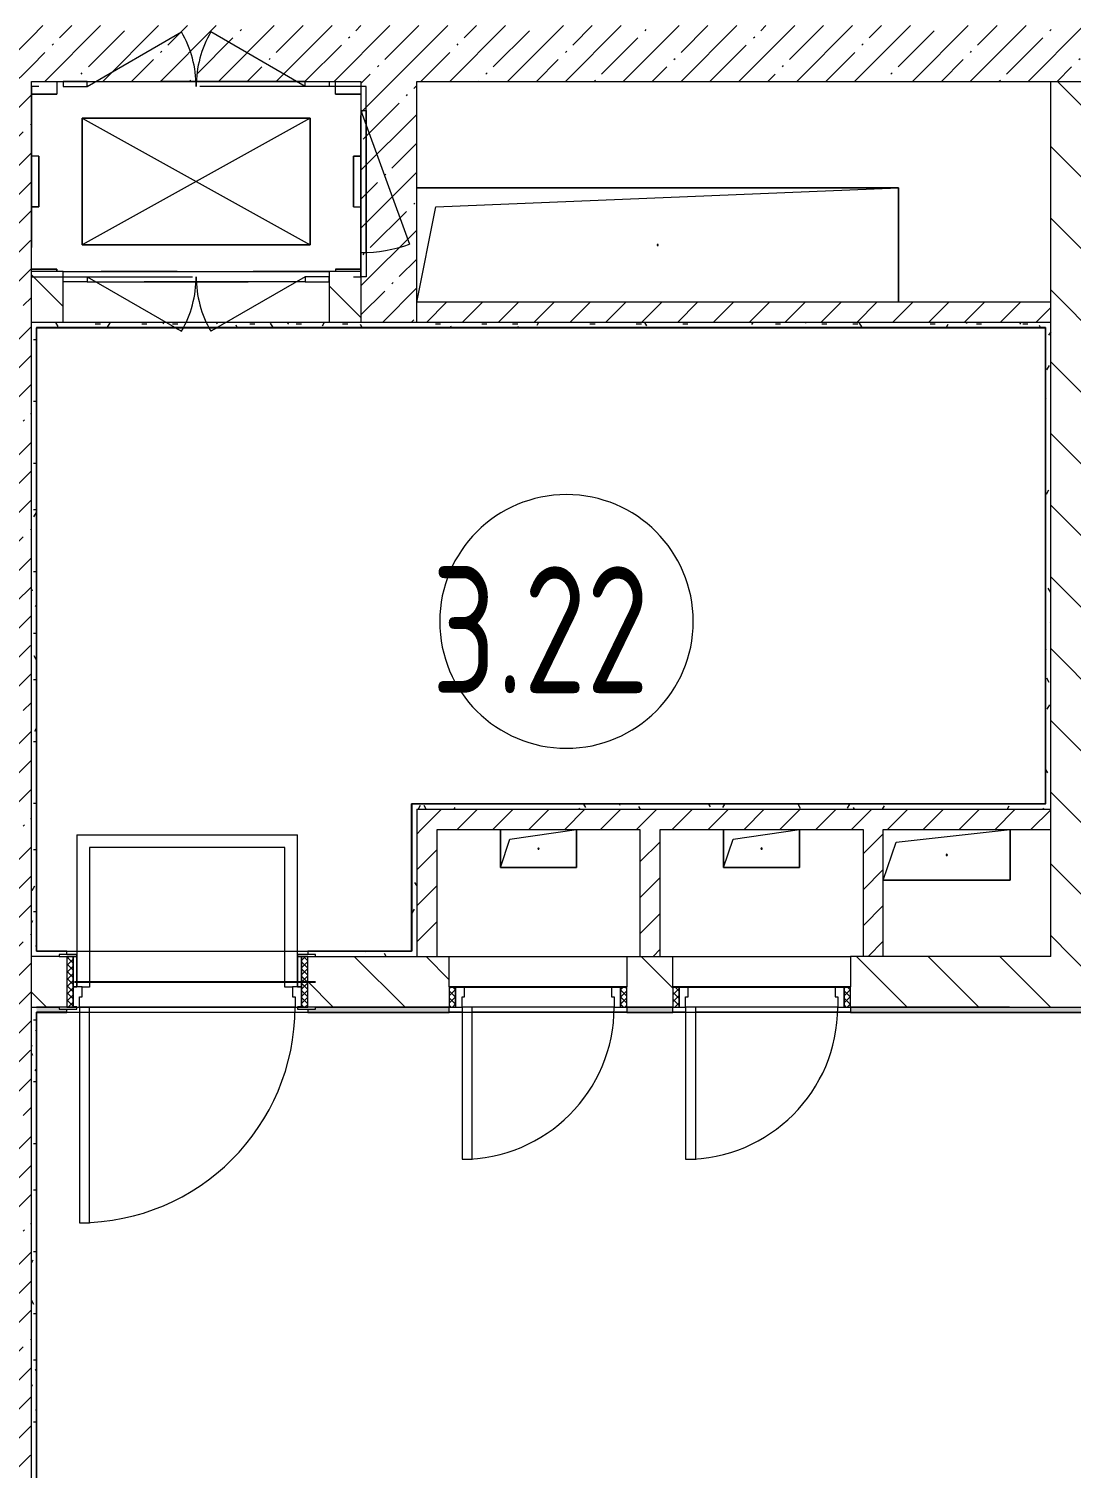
# Model space of a CAD drawing. Header units: millimetres. Extents: x -1113 to 415037, y -3642 to 354837.
# Drawn here: x 374187 to 378298, y 11582 to 17257 of the extents above; entities that cross this region are included whole.
import ezdxf

# ---------------------------------------------------------------- set-up
doc = ezdxf.new("R2010")
doc.units = ezdxf.units.MM
for name, pattern in [('Снесенные', [1428.75, 952.5, -476.25]), ('Штрих', [1270, 635, -635]), ('Штрих короткий', [600, 300, -300])]:
    doc.linetypes.add(name, pattern=pattern)
for name, color, linetype, lineweight in [('A-AREA-BNDY', 7, 'Continuous', 5), ('A-AREA-IDEN', 7, 'Continuous', 9), ('A-DOOR-2', 7, 'Continuous', 5), ('A-DOOR-FRAM-2', 7, 'Continuous', 5), ('A-FLOR', 7, 'Continuous', 9), ('A-GENM', 7, 'Continuous', 9), ('A-GENM-2', 7, 'Штрих', 5), ('A-WALL', 7, 'Continuous', 5), ('I-WALL', 7, 'Continuous', 5), ('M-EQPM-3', 7, 'Снесенные', 5)]:
    doc.layers.add(name, color=color, linetype=linetype, lineweight=lineweight)
for name, color, linetype, lineweight, true_color in [('A-DOOR-1', 7, 'Continuous', 5, 0xc0c0c0), ('A-DOOR-7', 7, 'Штрих короткий', 5, 0xc0c0c0), ('A-DOOR-FRAM-1', 7, 'Continuous', 5, 0xc0c0c0), ('A-WALL-1', 9, 'Continuous', 5, 0x808080), ('A-WALL-FNSH-1', 9, 'Continuous', 5, 0x808080), ('M-EQPM-1', 7, 'Continuous', 9, 0xb2b2b2), ('M-EQPM-2', 7, 'Штрих', 5, 0xb2b2b2), ('M-EQPM-4', 7, 'Continuous', 9, 0x52e2e2), ('M-EQPM-6', 7, 'Continuous', 9, 0xd0d4d8)]:
    doc.layers.add(name, color=color, linetype=linetype, lineweight=lineweight, true_color=true_color)
doc.styles.add('СПДС', font='ГОСТ тип А.ttf', dxfattribs={"width": 0.9})
pattern_1 = [(45, (289227.4, 1e-08), (-114.04925, 114.04925), []), (45, (289341.45, 1e-08), (-114.04925, 114.04925), [201.612, -40.322, 6.706, -33.617])]
pattern_2 = [(135, (289227.4, 1e-08), (-141.42136, -141.42136), [])]
pattern_3 = [(45, (289227.4, 1e-08), (-70.71068, 70.71068), [])]
pattern_4 = [(0, (289227.4, 1e-08), (243.84, 60.96), [20.117, -162.763, 20.117, -162.763, -975.36]), (0, (289227.4, 1e-08), (243.84, 60.96), [-365.76, 20.117, -345.643, 20.117, -162.763, -426.72]), (0, (289227.4, 1e-08), (243.84, 60.96), [-914.4, 20.117, -101.803, 20.117, -284.683]), (120, (289318.84, 30.48), (-174.71291, 180.691634), [20.117, -162.763, 20.117, -162.763, -975.36]), (120, (289318.84, 30.48), (-174.71291, 180.691634), [-365.76, 20.117, -345.643, 20.117, -162.763, -426.72]), (120, (289318.84, 30.48), (-174.71291, 180.691634), [-914.4, 20.117, -101.803, 20.117, -284.683]), (240, (289349.32, 152.4), (-69.12709, -241.651634), [20.117, -162.763, 20.117, -162.763, -975.36]), (240, (289349.32, 152.4), (-69.12709, -241.651634), [-365.76, 20.117, -345.643, 20.117, -162.763, -426.72]), (240, (289349.32, 152.4), (-69.12709, -241.651634), [-914.4, 20.117, -101.803, 20.117, -284.683])]

# ---------------------------------------------------------------- blocks, each defined once
blk = doc.blocks.new('110_Дверь_СКБ_1Ст_Внутренняя1 - Д-8 950x2100h_охрана-31784688-Объем проектирования 3 этажа')
at = {"layer": 'A-DOOR-2'}
h = blk.add_hatch(dxfattribs=at)
h.set_pattern_fill('FP_33', color=256, style=0, pattern_type=2)
h.set_pattern_definition([(135, (1826.41, 164.685), (-14.14214, -14.14214), []), (225, (1826.41, 164.685), (14.14214, -14.14214), [])])
h.paths.add_polyline_path([(462.5, 100), (462.5, -100), (487.5, -100), (487.5, 100)])
at = {"layer": 'A-DOOR-FRAM-2'}
h = blk.add_hatch(dxfattribs=at)
h.set_pattern_fill('FP_34', color=256, style=0, pattern_type=2)
h.set_pattern_definition([(45, (-296.384, 164.685), (-14.1421, 14.1421), []), (135, (-296.384, 164.685), (-14.1421, -14.1421), [])])
h.paths.add_polyline_path([(-437.5, 100), (-462.5, 100), (-462.5, -100), (-437.5, -98.8), (-437.5, 94.2)])
at = {"layer": 'A-DOOR-1'}
for p, q in [((437.5, 950), (397.5, 950)), ((397.5, 950), (397.5, 100)), ((437.5, 100), (437.5, 950)), ((397.5, 100), (437.5, 100))]:
    blk.add_line(p, q, dxfattribs=at)
blk.add_arc((437.5, 100), 850, 90, 180, dxfattribs=at)
at = {"layer": 'A-DOOR-FRAM-1'}
for p, q in [((-422.5, 108), (-492.5, 108)), ((-492.5, 108), (-492.5, 100)), ((-492.5, 100), (-422.5, 100)), ((-437.5, 100), (-462.5, 100)), ((-462.5, 100), (-462.5, -100)), ((-412.5, 100), (-437.5, 100)), ((-437.5, 100), (-437.5, 20)), ((-437.5, -100), (-437.5, 100)), ((-422.5, 100), (-437.5, 100)), ((-437.5, 100), (-437.5, 99)), ((-437.5, 99), (-422.5, 99)), ((-422.5, 100), (-422.5, 108)), ((-422.5, 99), (-422.5, 100)), ((-412.5, 60), (-412.5, 100)), ((-402.5, 60), (-412.5, 60)), ((-402.5, 20), (-402.5, 60)), ((437.5, 60), (427.5, 60)), ((427.5, 60), (427.5, 20)), ((437.5, 100), (437.5, 60)), ((462.5, 100), (437.5, 100)), ((517.5, 108), (447.5, 108)), ((447.5, 108), (447.5, 100)), ((462.5, 100), (447.5, 100)), ((447.5, 100), (447.5, 99)), ((447.5, 100), (517.5, 100)), ((447.5, 99), (462.5, 99)), ((462.5, 20), (462.5, 100)), ((487.5, 100), (462.5, 100)), ((462.5, 100), (462.5, -100)), ((462.5, 99), (462.5, 100)), ((487.5, -100), (487.5, 100)), ((517.5, 100), (517.5, 108)), ((-437.5, 20), (-402.5, 20)), ((-422.5, 20), (-437.5, 20)), ((-437.5, 20), (-437.5, -100)), ((-422.5, -100), (-422.5, 20)), ((427.5, 20), (462.5, 20)), ((462.5, 20), (447.5, 20)), ((447.5, 20), (447.5, -100)), ((462.5, -100), (462.5, 20)), ((-422.5, -100), (-492.5, -100)), ((-492.5, -100), (-492.5, -108)), ((-492.5, -108), (-422.5, -108)), ((-462.5, -100), (-437.5, -100)), ((-437.5, -100), (-422.5, -100)), ((-422.5, -108), (-422.5, -100)), ((447.5, -100), (462.5, -100)), ((517.5, -100), (447.5, -100)), ((447.5, -100), (447.5, -108)), ((447.5, -108), (517.5, -108)), ((462.5, -100), (487.5, -100)), ((517.5, -108), (517.5, -100))]:
    blk.add_line(p, q, dxfattribs=at)
blk = doc.blocks.new('DOR_Проход в стене_Прямоугольный - 1050x1150 EI30-23344994-Объем проектирования 3 этажа')
at = {"layer": 'A-DOOR-7'}
for p, q in [((525, 100), (-525, 100)), ((525, -100), (-525, -100))]:
    blk.add_line(p, q, dxfattribs=at)
blk = doc.blocks.new('160_Подъемник - 160_Подъемник-23521422-Объем проектирования 3 этажа')
at = {"layer": 'A-GENM'}
for p, q in [((220, 0), (592.4, 215)), ((566.4, 200), (592.4, 215)), ((566.4, 200), (592.4, 215)), ((733.6, 200), (707.6, 215)), ((1080, 0), (707.6, 215)), ((733.6, 200), (707.6, 215)), ((-20, -95), (-20, 0)), ((-20, 0), (0, 0)), ((0, 0), (0, -95)), ((220, 20), (125, 20)), ((125, 20), (125, 0)), ((220, 0), (220, 20)), ((1080, 0), (1080, 20)), ((1080, 20), (1175, 20)), ((1175, 20), (1175, 0)), ((125, 0), (220, 0)), ((1175, 0), (1080, 0)), ((0, -95), (-20, -95)), ((0, -655), (-191.5, -128.8)), ((0, -655), (-20, -655)), ((-20, -655), (-20, -750)), ((0, -750), (0, -655)), ((-20, -750), (0, -750)), ((125, -770), (125, -750)), ((125, -750), (220, -750)), ((125, -770), (125, -750)), ((125, -750), (220, -750)), ((125, -770), (125, -750)), ((125, -750), (220, -750)), ((220, -770), (125, -770)), ((220, -750), (220, -770)), ((220, -750), (254.6, -770)), ((220, -750), (220, -770)), ((220, -750), (592.4, -965)), ((220, -750), (220, -770)), ((220, -750), (254.6, -770)), ((1080, -750), (707.6, -965)), ((1080, -750), (1045.4, -770)), ((1080, -750), (1045.4, -770)), ((1080, -750), (1080, -770)), ((1175, -750), (1080, -750)), ((1080, -750), (1080, -770)), ((1175, -750), (1080, -750)), ((1080, -750), (1080, -770)), ((1175, -750), (1080, -750)), ((1080, -770), (1175, -770)), ((1175, -770), (1175, -750)), ((1175, -770), (1175, -750)), ((1175, -770), (1175, -750))]:
    blk.add_line(p, q, dxfattribs=at)
for centre, radius, start, end in [((220, 0), 430, 27.8304, 30), ((220, 0), 430, 0, 30), ((220, 0), 430, 27.8304, 30), ((1080, 0), 430, 150, 180), ((1080, 0), 430, 150, 152.1696), ((1080, 0), 430, 150, 152.1696), ((0, -655), 560, 90, 110), ((220, -750), 430, 330, 0), ((220, -750), 430, 357.3044, 0), ((220, -750), 430, 357.3044, 0), ((1080, -750), 430, 180, 182.6956), ((1080, -750), 430, 180, 210), ((1080, -750), 430, 180, 182.6956)]:
    blk.add_arc(centre, radius, start, end, dxfattribs=at)
at = {"layer": 'A-GENM-2'}
for p, q in [((1080, 20), (220, 20)), ((220, 20), (1080, 20)), ((-20, -95), (-20, -655)), ((-20, -655), (-20, -95)), ((220, -770), (792, -770)), ((1080, -770), (508, -770))]:
    blk.add_line(p, q, dxfattribs=at)
at = {"layer": 'M-EQPM-1'}
for p, q in [((1100, -625), (200, -125)), ((200, -625), (1100, -125)), ((1100, -125), (200, -125)), ((200, -125), (200, -625)), ((1100, -625), (1100, -125)), ((200, -625), (1100, -625))]:
    blk.add_line(p, q, dxfattribs=at)
at = {"layer": 'M-EQPM-2'}
for p, q in [((1300, 0), (0, 0)), ((0, 0), (0, -750)), ((1300, -750), (1300, 0)), ((0, -750), (1300, -750))]:
    blk.add_line(p, q, dxfattribs=at)
at = {"layer": 'M-EQPM-6'}
for p, q in [((1100, -125), (200, -125)), ((200, -125), (200, -625)), ((200, -625), (200, -125)), ((200, -125), (1100, -125)), ((1100, -625), (1100, -125)), ((1100, -125), (1100, -625)), ((200, -625), (1100, -625)), ((1100, -625), (200, -625))]:
    blk.add_line(p, q, dxfattribs=at)
blk = doc.blocks.new('110_Дверь_СКБ_1Ст - д-18 700x2100h_Технический шкаф ЭОМ и СС-23257539-Объем проектирования 3 этажа')
at = {"layer": 'A-DOOR-2'}
h = blk.add_hatch(dxfattribs=at)
h.set_pattern_fill('FP_121', color=256, style=0, pattern_type=2)
h.set_pattern_definition([(135, (1951.41, 164.685), (-14.14214, -14.14214), []), (225, (1951.41, 164.685), (14.14214, -14.14214), [])])
h.paths.add_polyline_path([(337.5, 100), (337.5, 20), (362.5, 20), (362.5, 100)])
at = {"layer": 'A-DOOR-FRAM-2'}
h = blk.add_hatch(dxfattribs=at)
h.set_pattern_fill('FP_122', color=256, style=0, pattern_type=2)
h.set_pattern_definition([(45, (-171.384, 164.685), (-14.1421, 14.1421), []), (135, (-171.384, 164.685), (-14.1421, -14.1421), [])])
h.paths.add_polyline_path([(-337.5, 100), (-337.5, 20), (-312.5, 20), (-312.5, 100)])
at = {"layer": 'A-DOOR-1'}
for p, q in [((312.5, 700), (272.5, 700)), ((272.5, 700), (272.5, 100)), ((312.5, 100), (312.5, 700)), ((272.5, 100), (312.5, 100))]:
    blk.add_line(p, q, dxfattribs=at)
blk.add_arc((312.5, 100), 600, 90, 180, dxfattribs=at)
at = {"layer": 'A-DOOR-FRAM-1'}
for p, q in [((-312.5, 100), (-337.5, 100)), ((-337.5, 100), (-337.5, 20)), ((-287.5, 100), (-312.5, 100)), ((-312.5, 100), (-312.5, 20)), ((-312.5, 20), (-312.5, 100)), ((-287.5, 60), (-287.5, 100)), ((-287.5, 100), (272.5, 100)), ((-277.5, 60), (-287.5, 60)), ((-277.5, 20), (-277.5, 60)), ((312.5, 60), (302.5, 60)), ((302.5, 60), (302.5, 20)), ((312.5, 100), (312.5, 60)), ((337.5, 100), (312.5, 100)), ((337.5, 20), (337.5, 100)), ((362.5, 100), (337.5, 100)), ((337.5, 100), (337.5, 20)), ((362.5, 20), (362.5, 100)), ((-337.5, 20), (-312.5, 20)), ((-312.5, 20), (-277.5, 20)), ((302.5, 20), (-277.5, 20)), ((302.5, 20), (337.5, 20)), ((337.5, 20), (362.5, 20))]:
    blk.add_line(p, q, dxfattribs=at)
blk = doc.blocks.new('Закладная деталь приямка - 200_100-20924312-Объем проектирования 3 этажа')
at = {"layer": 'M-EQPM-3'}
for p, q in [((85000, 16755), (84970, 16755)), ((85000, 16755), (84970, 16755)), ((85000, 16555), (85000, 16755)), ((85000, 16755), (85000, 16555)), ((84970, 16555), (85000, 16555)), ((85000, 16555), (84970, 16555))]:
    blk.add_line(p, q, dxfattribs=at)
blk = doc.blocks.new('Закладная деталь приямка - 150_100-20924311-Объем проектирования 3 этажа')
at = {"layer": 'M-EQPM-3'}
for p, q in [((85070, 17050), (85070, 17000)), ((85070, 17050), (85070, 17000)), ((84970, 17000), (85070, 17000)), ((85070, 17000), (84970, 17000))]:
    blk.add_line(p, q, dxfattribs=at)
blk = doc.blocks.new('Закладная деталь приямка - 150_100-V569-Объем проектирования 3 этажа')
at = {"layer": 'M-EQPM-3'}
for p, q in [((86170, 17000), (86170, 17050)), ((86170, 17000), (86170, 17050)), ((86270, 17000), (86170, 17000)), ((86170, 17000), (86270, 17000))]:
    blk.add_line(p, q, dxfattribs=at)
blk = doc.blocks.new('Закладная деталь приямка - 150_100-V570-Объем проектирования 3 этажа')
at = {"layer": 'M-EQPM-3'}
for p, q in [((86270, 16310), (86170, 16310)), ((86170, 16310), (86270, 16310)), ((86170, 16310), (86170, 16300)), ((86170, 16310), (86170, 16300))]:
    blk.add_line(p, q, dxfattribs=at)
blk = doc.blocks.new('Закладная деталь приямка - 150_100-V571-Объем проектирования 3 этажа')
at = {"layer": 'M-EQPM-3'}
for p, q in [((85070, 16310), (84970, 16310)), ((84970, 16310), (85070, 16310)), ((85070, 16300), (85070, 16310)), ((85070, 16310), (85070, 16300))]:
    blk.add_line(p, q, dxfattribs=at)
blk = doc.blocks.new('GM_Отверстие прямоугольное _в плите_ - Отверстие-21604025-Объем проектирования 3 этажа')
at = {"layer": 'A-GENM'}
for p, q in [((-200, 50), (250, 100)), ((250, 100), (250, -100)), ((250, -100), (250, 100)), ((-250, -100), (-200, 50)), ((250, -100), (-250, -100)), ((-250, -100), (250, -100))]:
    blk.add_line(p, q, dxfattribs=at)
for start, end in [(360, 180), (180, 360)]:
    blk.add_arc((0, 0), 2.5, start, end, dxfattribs=at)
blk = doc.blocks.new('GM_Отверстие прямоугольное _в плите_ - Отверстие-21620300-Объем проектирования 3 этажа')
at = {"layer": 'A-GENM'}
for p, q in [((-150, -75), (-150, 75)), ((-150, 75), (-150, -75)), ((-112.5, 37.5), (150, 75)), ((150, 75), (150, -75)), ((150, -75), (150, 75)), ((-150, -75), (-112.5, 37.5)), ((150, -75), (-150, -75)), ((-150, -75), (150, -75))]:
    blk.add_line(p, q, dxfattribs=at)
for start, end in [(360, 180), (180, 360)]:
    blk.add_arc((0, 0), 2.5, start, end, dxfattribs=at)
blk = doc.blocks.new('GM_Отверстие прямоугольное _в плите_ - Отверстие-22256730-Объем проектирования 3 этажа')
at = {"layer": 'A-GENM'}
for p, q in [((-950, 225), (950, 225)), ((950, 225), (-950, 225)), ((-875, 150), (950, 225)), ((950, 225), (950, -225)), ((950, -225), (950, 225)), ((-950, -225), (-875, 150))]:
    blk.add_line(p, q, dxfattribs=at)
for start, end in [(360, 180), (180, 360)]:
    blk.add_arc((0, 0), 2.5, start, end, dxfattribs=at)
blk = doc.blocks.new('Марка_Помещения - Номер-25198446-Объем проектирования 3 этажа')
at = {"layer": 'A-AREA-IDEN'}
for start, end in [(360, 180), (180, 360)]:
    blk.add_arc((0, 0), 2.5, start, end, dxfattribs=at)

msp = doc.modelspace()

# ---------------------------------------------------------------- hatches: boundary and pattern name
at = {"layer": 'I-WALL'}
h = msp.add_hatch(dxfattribs=at)
h.set_pattern_fill('FP_1', color=256, style=0, pattern_type=2)
h.set_pattern_definition(pattern_1)
h.paths.add_polyline_path([(373988.1, 10400), (374197.4, 10400), (374197.4, 19100), (373977.4, 19100), (373977.4, 10400), (373985.8, 10400)])
h = msp.add_hatch(dxfattribs=at)
h.set_pattern_fill('FP_1', color=256, style=0, pattern_type=2)
h.set_pattern_definition(pattern_1)
h.paths.add_polyline_path([(374197.4, 17050), (375717.4, 17050), (375717.4, 17270), (374197.4, 17270), (374197.4, 17060)])
h = msp.add_hatch(dxfattribs=at)
h.set_pattern_fill('FP_1', color=256, style=0, pattern_type=2)
h.set_pattern_definition(pattern_1)
h.paths.add_polyline_path([(375721.9, 17050), (382037.4, 17050), (382037.4, 17270), (375717.4, 17270), (375717.4, 17050)])
h = msp.add_hatch(dxfattribs=at)
h.set_pattern_fill('FP_1', color=256, style=0, pattern_type=2)
h.set_pattern_definition(pattern_1)
h.paths.add_polyline_path([(375717.4, 16100), (375717.4, 17050), (375497.4, 17050), (375497.4, 16100)])
h = msp.add_hatch(dxfattribs=at)
h.set_pattern_fill('FP_23', color=256, style=0, pattern_type=2)
h.set_pattern_definition(pattern_2)
h.paths.add_polyline_path([(378417.4, 13600), (378417.4, 17050), (378217.4, 17050), (378217.4, 13600)])
h = msp.add_hatch(dxfattribs=at)
h.set_pattern_fill('FP_23', color=256, style=0, pattern_type=2)
h.set_pattern_definition(pattern_2)
h.paths.add_polyline_path([(374217.4, 16100), (374322.4, 16100), (374322.4, 16300), (374197.4, 16300), (374197.4, 16100)])
h.paths.add_polyline_path([(375372.4, 16100), (375497.4, 16101.8), (375497.4, 16300), (375372.4, 16300), (375372.4, 16102.8)])
h = msp.add_hatch(dxfattribs=at)
h.set_pattern_fill('FP_22', color=256, style=0, pattern_type=2)
h.set_pattern_definition(pattern_3)
h.paths.add_polyline_path([(378197.4, 16100), (378217.4, 16100), (378217.4, 16180), (375717.4, 16180), (375717.4, 16100), (378055.4, 16100)])
h = msp.add_hatch(dxfattribs=at)
h.set_pattern_fill('FP_191', color=256, style=0, pattern_type=2)
h.set_pattern_definition(pattern_4)
h.paths.add_polyline_path([(374198.8, 13620), (374217.4, 13620), (374216.4, 16080), (374197.4, 16100), (374197.4, 13620)])
h.paths.add_polyline_path([(374217.4, 16080), (374217.4, 16100), (374197.4, 16100), (374210.5, 16086.9)])
h = msp.add_hatch(dxfattribs=at)
h.set_pattern_fill('FP_191', color=256, style=0, pattern_type=2)
h.set_pattern_definition(pattern_4)
h.paths.add_polyline_path([(378196.4, 16080), (378196.4, 16100), (374217.4, 16100), (374217.4, 16080), (378055.4, 16080)])
h = msp.add_hatch(dxfattribs=at)
h.set_pattern_fill('FP_191', color=256, style=0, pattern_type=2)
h.set_pattern_definition(pattern_4)
h.paths.add_polyline_path([(378217.4, 14180), (378217.4, 16100), (378197.4, 16100), (378198.4, 14200), (378215.5, 14182)])
h.paths.add_polyline_path([(378217.4, 14180), (378197.4, 14200), (378197.4, 14180)])
h = msp.add_hatch(dxfattribs=at)
h.set_pattern_fill('FP_191', color=256, style=0, pattern_type=2)
h.set_pattern_definition(pattern_4)
h.paths.add_polyline_path([(376967.6, 14180), (378197.4, 14180), (378197.4, 14200), (375697.4, 14200), (375697.4, 14180), (376677.4, 14180)])
h = msp.add_hatch(dxfattribs=at)
h.set_pattern_fill('FP_191', color=256, style=0, pattern_type=2)
h.set_pattern_definition(pattern_4)
h.paths.add_polyline_path([(375697.4, 13600), (375717.4, 13600), (375717.4, 14180), (375697.4, 14179.8), (375697.4, 13620)])
h = msp.add_hatch(dxfattribs=at)
h.set_pattern_fill('FP_22', color=256, style=0, pattern_type=2)
h.set_pattern_definition(pattern_3)
h.paths.add_polyline_path([(376967.6, 14100), (378217.4, 14100), (378217.4, 14180), (375717.4, 14180), (375717.4, 14100), (376711.9, 14100)])
h = msp.add_hatch(dxfattribs=at)
h.set_pattern_fill('FP_22', color=256, style=0, pattern_type=2)
h.set_pattern_definition(pattern_3)
h.paths.add_polyline_path([(375797.4, 13600), (375797.4, 14100), (375717.4, 14100), (375717.4, 13600)])
h = msp.add_hatch(dxfattribs=at)
h.set_pattern_fill('FP_22', color=256, style=0, pattern_type=2)
h.set_pattern_definition(pattern_3)
h.paths.add_polyline_path([(376677.4, 13600), (376677.4, 14100), (376597.4, 14100), (376597.4, 13600)])
h = msp.add_hatch(dxfattribs=at)
h.set_pattern_fill('FP_22', color=256, style=0, pattern_type=2)
h.set_pattern_definition(pattern_3)
h.paths.add_polyline_path([(377557.4, 13600), (377557.4, 14100), (377477.4, 14100), (377477.4, 13600)])
h = msp.add_hatch(dxfattribs=at)
h.set_pattern_fill('FP_191', color=256, style=0, pattern_type=2)
h.set_pattern_definition(pattern_4)
h.paths.add_polyline_path([(375332.9, 13600), (375697.4, 13600), (375696.4, 13620), (375287.4, 13620), (375287.4, 13608), (375317.4, 13608), (375317.4, 13600)])
h.paths.add_polyline_path([(374307.4, 13600), (374307.4, 13608), (374337.4, 13608), (374337.4, 13620), (374217.4, 13619), (374197.4, 13600), (374248.1, 13600)])
h.paths.add_polyline_path([(374197.4, 13600), (374217.4, 13620), (374197.4, 13620)])
h = msp.add_hatch(dxfattribs=at)
h.set_pattern_fill('FP_23', color=256, style=0, pattern_type=2)
h.set_pattern_definition(pattern_2)
h.paths.add_polyline_path([(378637.4, 13400), (378677.4, 13400), (378677.4, 13600), (377427.4, 13600), (377427.4, 13400), (378601, 13400)])
h.paths.add_polyline_path([(376545.8, 13400), (376727.4, 13400), (376727.4, 13600), (376545.8, 13600), (376545.8, 13480)])
h.paths.add_polyline_path([(374248.1, 13400), (374337.4, 13400), (374337.4, 13600), (374197.4, 13600), (374197.4, 13400), (374217.4, 13400)])
h.paths.add_polyline_path([(375497.4, 13400), (375845.8, 13400), (375845.8, 13600), (375287.4, 13600), (375287.4, 13400), (375317.4, 13400)])
h = msp.add_hatch(dxfattribs=at)
h.set_pattern_fill('FP_191', color=256, style=0, pattern_type=2)
h.set_pattern_definition(pattern_4)
h.paths.add_polyline_path([(374217.4, 10620), (374217.4, 13400), (374197.4, 13400), (374197.4, 10620), (374202.1, 10620)])
h = msp.add_hatch(dxfattribs=at)
h.set_pattern_fill('FP_191', color=256, style=0, pattern_type=2)
h.set_pattern_definition(pattern_4)
h.paths.add_polyline_path([(386747.4, 13380), (387027.4, 13380), (387027.4, 13400), (386747.4, 13400)])
h.paths.add_polyline_path([(386047.4, 13380), (386047.4, 13400), (385877.4, 13400), (385877.4, 13392), (385822.4, 13392), (385823.8, 13380), (386040.1, 13380)])
h.paths.add_polyline_path([(382017.4, 13380), (382282.4, 13380), (382282.4, 13392), (382227.4, 13392), (382227.4, 13400), (381507.4, 13400), (381507.4, 13392), (381477.4, 13392), (381477.4, 13380), (381862.6, 13380)])
h.paths.add_polyline_path([(383888, 13380), (384422.4, 13380), (384422.4, 13392), (384367.4, 13392), (384367.4, 13400), (383737.4, 13400), (383737.4, 13392), (383682.4, 13392), (383683.8, 13380), (383807.4, 13380)])
h.paths.add_polyline_path([(380527.4, 13380), (380527.4, 13392), (380497.4, 13392), (380497.4, 13400), (379657.4, 13400), (379657.4, 13392), (379627.4, 13392), (379627.4, 13380), (380497.4, 13380)])
h.paths.add_polyline_path([(378637.4, 13380), (378677.4, 13380), (378677.4, 13392), (378647.4, 13392), (378647.4, 13400), (377427.4, 13400), (377427.4, 13380), (378601, 13380)])
h.paths.add_polyline_path([(374218.4, 13380), (374337.4, 13380), (374337.4, 13392), (374307.4, 13392), (374307.4, 13400), (374217.4, 13400), (374218.1, 13386.3)])
h.paths.add_polyline_path([(376727.4, 13380), (376727.4, 13400), (376545.8, 13400), (376545.8, 13380), (376677.4, 13380)])
h.paths.add_polyline_path([(375287.4, 13380), (375845.8, 13380), (375845.8, 13400), (375317.4, 13400), (375317.4, 13392), (375287.4, 13392)])

# ---------------------------------------------------------------- linework, layer by layer
for points in [[(374367.4, 13500), (375317.4, 13500)], [(375845.8, 13480), (376545.8, 13480)], [(376727.4, 13480), (377427.4, 13480)]]:
    msp.add_lwpolyline(points)
at = {"layer": 'A-AREA-BNDY', "flags": 128}
for points in [[(375696.4, 13621), (375696.4, 14201), (378196.4, 14201), (378196.4, 16079), (374218.4, 16079), (374218.4, 13621)], [(374218.4, 10620), (378430.9, 10620), (378430.9, 10621), (386625.4, 10621), (386625.4, 11341), (387706.4, 11341), (387706.4, 13379), (374218.4, 13379)]]:
    msp.add_lwpolyline(points, close=True, dxfattribs=at)
at = {"layer": 'A-FLOR'}
for p, q in [((374217.4, 16080), (378196.4, 16080)), ((374217.4, 13620), (374217.4, 16079)), ((378197.4, 16080), (378197.4, 15016.6)), ((378197.4, 14200), (375697.4, 14200)), ((375697.4, 14200), (375697.4, 13620)), ((374377.4, 14079.1), (375247.4, 14079.1)), ((374377.4, 14079.1), (374377.4, 13480)), ((375247.4, 13480), (375247.4, 14079.1)), ((375197.4, 14029.1), (374427.4, 14029.1)), ((374427.4, 14029.1), (374427.4, 13479.1)), ((375197.4, 13479.1), (375197.4, 14029.1)), ((374337.4, 13620), (374248.1, 13620)), ((375696.4, 13620), (375287.4, 13620)), ((375287.4, 13620), (375287.4, 13608)), ((374427.4, 13479.1), (374397.2, 13479.1)), ((375227.6, 13479.1), (375197.4, 13479.1)), ((374387.4, 13400), (375237.4, 13400)), ((375237.4, 13400), (374387.4, 13400)), ((378055.4, 13400), (378672.4, 13400))]:
    msp.add_line(p, q, dxfattribs=at)
at = {"layer": 'A-WALL'}
for p, q in [((374197.4, 13600), (374197.4, 17050)), ((378217.4, 13600), (378217.4, 17050)), ((378217.4, 16100), (374197.4, 16100)), ((378197.4, 16080), (374217.4, 16080)), ((374217.4, 16080), (374217.4, 13620)), ((378197.4, 14200), (378197.4, 15016.6)), ((375717.4, 14180), (378217.4, 14180)), ((374307.4, 13600), (374197.4, 13600)), ((374217.4, 13620), (374248.1, 13620)), ((375317.4, 13600), (375845.8, 13600)), ((375697.4, 13620), (375696.4, 13620)), ((376545.8, 13600), (376727.4, 13600)), ((374197.4, 13400), (374307.4, 13400)), ((374307.4, 13400), (374217.4, 13400)), ((374217.4, 10620), (374217.4, 13380))]:
    msp.add_line(p, q, dxfattribs=at)
at = {"layer": 'A-WALL-1'}
for p, q in [((374197.4, 17050), (375497.4, 17050)), ((375497.4, 17050), (375497.4, 16100)), ((375717.4, 16100), (375717.4, 17050)), ((375717.4, 17050), (382037.4, 17050)), ((374322.4, 16300), (374197.4, 16300)), ((374322.4, 16100), (374322.4, 16300)), ((375497.4, 16300), (375372.4, 16300)), ((375372.4, 16300), (375372.4, 16100)), ((378217.4, 16180), (375717.4, 16180)), ((375717.4, 14180), (375717.4, 13600)), ((375797.4, 14100), (376597.4, 14100)), ((375797.4, 13600), (375797.4, 14100)), ((376597.4, 14100), (376597.4, 13600)), ((376677.4, 14100), (377477.4, 14100)), ((376677.4, 13600), (376677.4, 14100)), ((377477.4, 14100), (377477.4, 13600)), ((377557.4, 14100), (378217.4, 14100)), ((377557.4, 13600), (377557.4, 14100)), ((374197.4, 10400), (374197.4, 13600)), ((374337.4, 13608), (374337.4, 13620)), ((375845.8, 13480), (375845.8, 13600)), ((376545.8, 13600), (376545.8, 13480)), ((376727.4, 13480), (376727.4, 13600)), ((378217.4, 13600), (377427.4, 13600)), ((377427.4, 13600), (377427.4, 13480)), ((375317.4, 13400), (375845.8, 13400)), ((375845.8, 13400), (375317.4, 13400)), ((375845.8, 13380), (375845.8, 13400)), ((376545.8, 13400), (376727.4, 13400)), ((376727.4, 13400), (376545.8, 13400)), ((376545.8, 13400), (376545.8, 13380)), ((376727.4, 13380), (376727.4, 13400)), ((377427.4, 13400), (378647.4, 13400)), ((378055.4, 13400), (377427.4, 13400)), ((377427.4, 13400), (377427.4, 13380)), ((374217.4, 13380), (374218.4, 13380)), ((374337.4, 13380), (374337.4, 13392)), ((375287.4, 13392), (375287.4, 13380)), ((375287.4, 13380), (375845.8, 13380)), ((376545.8, 13380), (376727.4, 13380)), ((377427.4, 13380), (378677.4, 13380))]:
    msp.add_line(p, q, dxfattribs=at)
at = {"layer": 'A-WALL-FNSH-1'}
for p, q in [((374218.4, 16079), (378196.4, 16079)), ((374218.4, 13621), (374218.4, 16079)), ((378196.4, 16079), (378196.4, 14201)), ((375696.4, 14201), (375696.4, 13621)), ((378196.4, 14201), (375696.4, 14201)), ((374337.4, 13621), (374218.4, 13621)), ((374337.4, 13620), (374337.4, 13621)), ((375696.4, 13621), (375287.4, 13621)), ((375287.4, 13621), (375287.4, 13620)), ((374337.4, 13380), (374218.4, 13380)), ((374218.4, 10620), (374218.4, 13379)), ((374218.4, 13379), (374337.4, 13379)), ((374337.4, 13379), (374337.4, 13380)), ((375287.4, 13380), (375287.4, 13379)), ((375287.4, 13379), (375845.8, 13379)), ((375845.8, 13379), (375845.8, 13380)), ((376545.8, 13380), (376545.8, 13379)), ((376545.8, 13379), (376727.4, 13379)), ((376727.4, 13379), (376727.4, 13380)), ((377427.4, 13380), (377427.4, 13379)), ((377427.4, 13379), (378677.4, 13379))]:
    msp.add_line(p, q, dxfattribs=at)
at = {"layer": 'I-WALL'}
for p, q in [((374322.4, 16300), (375372.4, 16300)), ((375845.8, 13600), (376545.8, 13600)), ((376727.4, 13600), (377427.4, 13600)), ((375895.8, 13380), (375845.8, 13380)), ((375895.8, 13379), (375845.8, 13379)), ((376545.8, 13380), (375935.8, 13380)), ((376545.8, 13379), (375935.8, 13379)), ((376777.4, 13380), (376727.4, 13380)), ((376777.4, 13379), (376727.4, 13379)), ((377427.4, 13380), (376817.4, 13380)), ((377427.4, 13379), (376817.4, 13379))]:
    msp.add_line(p, q, dxfattribs=at)

# ---------------------------------------------------------------- block references
at = {"layer": 'A-AREA-IDEN', "xscale": 199.9999999999999, "yscale": 199.9999999999999, "zscale": 199.9999999999999}
msp.add_blockref('Марка_Помещения - Номер-25198446-Объем проектирования 3 этажа', (376307.8, 14920.7), dxfattribs=at)
at = {"layer": 'A-DOOR-1'}
msp.add_blockref('DOR_Проход в стене_Прямоугольный - 1050x1150 EI30-23344994-Объем проектирования 3 этажа', (374847.4, 16200), dxfattribs=at)
at = {"layer": 'A-DOOR-1', "rotation": 180}
for name, p in [('110_Дверь_СКБ_1Ст_Внутренняя1 - Д-8 950x2100h_охрана-31784688-Объем проектирования 3 этажа', (374824.9, 13500)), ('110_Дверь_СКБ_1Ст - д-18 700x2100h_Технический шкаф ЭОМ и СС-23257539-Объем проектирования 3 этажа', (376208.3, 13500)), ('110_Дверь_СКБ_1Ст - д-18 700x2100h_Технический шкаф ЭОМ и СС-23257539-Объем проектирования 3 этажа', (377089.9, 13500))]:
    msp.add_blockref(name, p, dxfattribs=at)
at = {"layer": 'A-GENM'}
for name, p in [('GM_Отверстие прямоугольное _в плите_ - Отверстие-22256730-Объем проектирования 3 этажа', (376667.4, 16405)), ('GM_Отверстие прямоугольное _в плите_ - Отверстие-21620300-Объем проектирования 3 этажа', (376197.4, 14025)), ('GM_Отверстие прямоугольное _в плите_ - Отверстие-21620300-Объем проектирования 3 этажа', (377077.4, 14025)), ('GM_Отверстие прямоугольное _в плите_ - Отверстие-21604025-Объем проектирования 3 этажа', (377807.4, 14000))]:
    msp.add_blockref(name, p, dxfattribs=at)
at = {"layer": 'M-EQPM-4'}
for name in ['Закладная деталь приямка - 150_100-20924311-Объем проектирования 3 этажа', 'Закладная деталь приямка - 150_100-V569-Объем проектирования 3 этажа', 'Закладная деталь приямка - 200_100-20924312-Объем проектирования 3 этажа', 'Закладная деталь приямка - 150_100-V571-Объем проектирования 3 этажа', 'Закладная деталь приямка - 150_100-V570-Объем проектирования 3 этажа']:
    msp.add_blockref(name, (289227.4, 0), dxfattribs=at)
at = {"layer": 'M-EQPM-4', "rotation": 180}
msp.add_blockref('Закладная деталь приямка - 200_100-20924312-Объем проектирования 3 этажа', (460467.4, 33310), dxfattribs=at)
at = {"layer": 'M-EQPM-6', "rotation": 180}
msp.add_blockref('160_Подъемник - 160_Подъемник-23521422-Объем проектирования 3 этажа', (375497.4, 16280), dxfattribs=at)

# ---------------------------------------------------------------- texts
at = {"layer": 'A-AREA-IDEN', "insert": (375776.4, 15137.8), "char_height": 500, "width": 1327.594, "attachment_point": 1, "style": 'СПДС'}
msp.add_mtext('3.22', dxfattribs=at)

doc.saveas('drawing.dxf')
